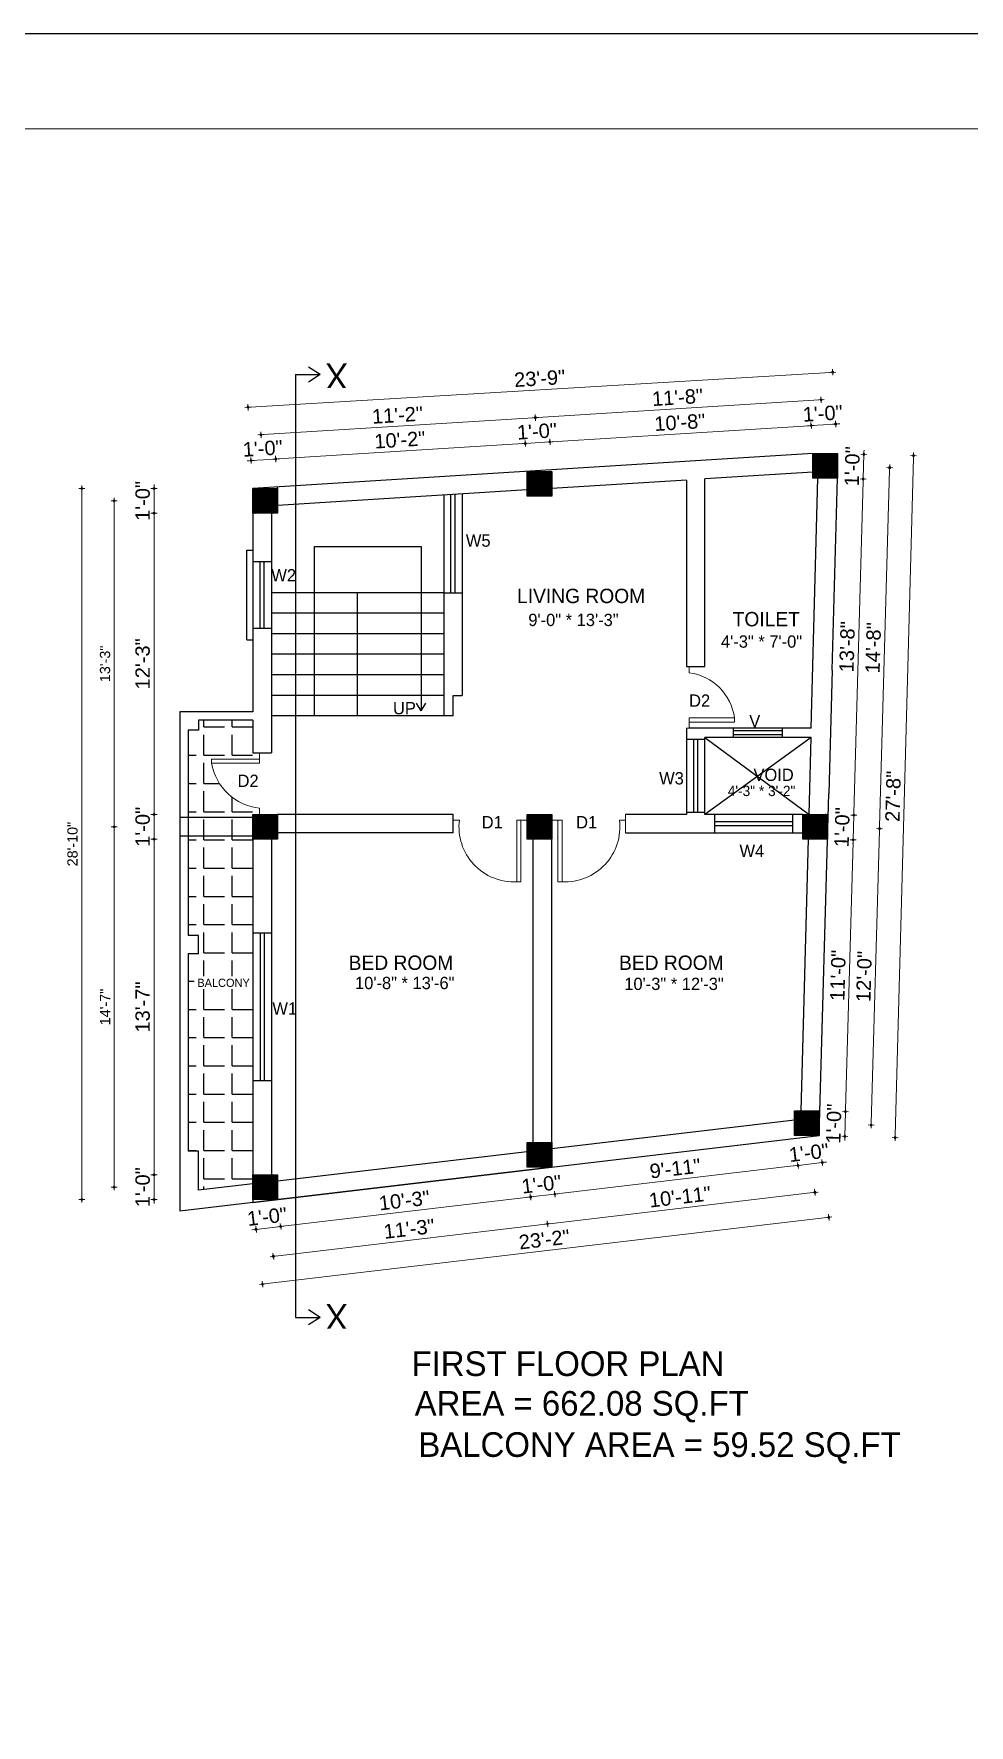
# Model space of a CAD drawing. Header units: inches. Extents: x 10143 to 33197, y -150 to 3760.
# Drawn here: x 30317 to 30773, y 1274 to 2098 of the extents above; entities that cross this region are included whole.
import ezdxf
from ezdxf.enums import TextEntityAlignment as Align

# ---------------------------------------------------------------- set-up
doc = ezdxf.new("R2010")
doc.units = ezdxf.units.IN
doc.header["$LTSCALE"] = 0.5
doc.header["$MEASUREMENT"] = 0
doc.header["$PDMODE"] = 66
for name, color, linetype, lineweight in [('0.13', 2, 'Continuous', 13), ('DW TEXT', 92, 'Continuous', 15), ('ELE1', 3, 'Continuous', 9), ('ELEVATION', 85, 'Continuous', 9), ('hatch', 9, 'Continuous', 0), ('Toilet', 7, 'Continuous', 25)]:
    doc.layers.add(name, color=color, linetype=linetype, lineweight=lineweight)
doc.styles.add('CEN', font='GOTHIC.TTF')
doc.styles.get("Standard").update_dxf_attribs({"font": 'arial.ttf'})
doc.dimstyles.new('S8', dxfattribs={"dimtxt": 5, "dimasz": 1, "dimexe": 6, "dimexo": 18, "dimgap": 1.9375, "dimtad": 1, "dimdec": 0, "dimzin": 3, "dimdsep": 46, "dimlunit": 4, "dimtxsty": 'Standard', "dimblk": 'dot 2', "dimcen": 12, "dimse1": 1, "dimse2": 1, "dimclrd": 1, "dimclre": 1, "dimclrt": 256, "dimadec": 0, "dimazin": 0, "dimtfac": 0.75, "dimtdec": 0, "dimtix": 1, "dimtmove": 1, "dimatfit": 3, "dimldrblk": 'DOT', "dimfxl": 1, "dimtolj": 1, "dimtzin": 0, "dimlwd": 9, "dimlwe": 9, "dimarcsym": 0})
pattern_1 = [(135, (30682.66515, -1856.22724), (-0.0883883476, -0.0883883476), [])]

# ---------------------------------------------------------------- blocks, each defined once
blk = doc.blocks.new('dot1')
at = {"layer": 'hatch'}
h = blk.add_hatch(color=256, dxfattribs=at)
edge = h.paths.add_edge_path()
edge.add_arc((0, 0), 1, 0, 360)
for p, q in [((3, 0), (-3, 0)), ((0, 3), (0, -3))]:
    blk.add_line(p, q, dxfattribs=at)
blk.add_circle((0, 0), 1, dxfattribs=at)
blk = doc.blocks.new('dot 2')
at = {"layer": 'hatch', "xscale": 0.5, "yscale": 0.5, "zscale": 0.5}
blk.add_blockref('dot1', (0, 0), dxfattribs=at)
blk = doc.blocks.new('*D2236')
at = {"layer": 'Defpoints', "color": 0, "transparency": 16777216}
for p in [(30423.82, 1528.5), (30435.82, 1529.92), (30437.36, 1516.8)]:
    blk.add_point(p, dxfattribs=at)
at = {"layer": 'Toilet', "color": 1, "lineweight": 9, "transparency": 16777216}
for p, q in [((30425.36, 1515.39), (30437.36, 1516.8)), ((30438.36, 1516.92), (30439.35, 1517.04)), ((30424.37, 1515.27), (30423.38, 1515.15))]:
    blk.add_line(p, q, dxfattribs=at)
for p, rotation in [((30425.36, 1515.39), 6.727351048226113), ((30437.36, 1516.8), 186.7273510482261)]:
    blk.add_blockref('dot 2', p, dxfattribs=dict(at, rotation=rotation))
at = {"layer": 'Toilet', "transparency": 16777216, "insert": (30430.72, 1521.57), "char_height": 7, "attachment_point": 5, "rotation": 6.72735}
blk.add_mtext('\\A1;1\'-0"', dxfattribs=at)
blk = doc.blocks.new('_Dot')
at = {"color": 0, "linetype": 'ByBlock', "lineweight": -2}
blk.add_line((-0.5, 0), (-1, 0), dxfattribs=at)
at = {"color": 0, "linetype": 'ByBlock', "const_width": 0.5}
blk.add_lwpolyline([(-0.25, 0, 1), (0.25, 0, 1)], format="xyb", close=True, dxfattribs=at)
blk = doc.blocks.new('*D2237')
at = {"layer": 'Defpoints', "color": 0, "transparency": 16777216}
for p in [(30557.44, 1545.68), (30435.82, 1529.92), (30559.15, 1531.17)]:
    blk.add_point(p, dxfattribs=at)
at = {"layer": 'Toilet', "color": 1, "lineweight": 9, "transparency": 16777216}
blk.add_line((30438.36, 1516.92), (30558.16, 1531.05), dxfattribs=at)
for p, rotation in [((30559.15, 1531.17), 6.72735104825321), ((30437.36, 1516.8), 186.7273510482532)]:
    blk.add_blockref('dot 2', p, dxfattribs=dict(at, rotation=rotation))
at = {"layer": 'Toilet', "transparency": 16777216, "insert": (30497.61, 1529.46), "char_height": 7, "attachment_point": 5, "rotation": 6.72735}
blk.add_mtext('\\A1;10\'-3"', dxfattribs=at)
blk = doc.blocks.new('*D2238')
at = {"layer": 'Defpoints', "color": 0, "transparency": 16777216}
for p in [(30557.44, 1545.68), (30569.44, 1545.68), (30570.98, 1532.56)]:
    blk.add_point(p, dxfattribs=at)
at = {"layer": 'Toilet', "color": 1, "lineweight": 9, "transparency": 16777216}
for p, q in [((30559.15, 1531.17), (30570.98, 1532.56)), ((30571.98, 1532.68), (30572.97, 1532.8)), ((30558.16, 1531.05), (30557.16, 1530.93))]:
    blk.add_line(p, q, dxfattribs=at)
for p, rotation in [((30559.15, 1531.17), 6.727351048253212), ((30570.98, 1532.56), 186.7273510482532)]:
    blk.add_blockref('dot 2', p, dxfattribs=dict(at, rotation=rotation))
at = {"layer": 'Toilet', "transparency": 16777216, "insert": (30564.42, 1537.34), "char_height": 7, "attachment_point": 5, "rotation": 6.72735}
blk.add_mtext('\\A1;1\'-0"', dxfattribs=at)
blk = doc.blocks.new('*D2239')
at = {"layer": 'Defpoints', "color": 0, "transparency": 16777216}
for p in [(30687.72, 1561.05), (30569.44, 1545.68), (30689.43, 1546.54)]:
    blk.add_point(p, dxfattribs=at)
at = {"layer": 'Toilet', "color": 1, "lineweight": 9, "transparency": 16777216}
blk.add_line((30571.98, 1532.68), (30688.43, 1546.42), dxfattribs=at)
for p, rotation in [((30689.43, 1546.54), 6.72735104825321), ((30570.98, 1532.56), 186.7273510482532)]:
    blk.add_blockref('dot 2', p, dxfattribs=dict(at, rotation=rotation))
at = {"layer": 'Toilet', "transparency": 16777216, "insert": (30629.56, 1545.02), "char_height": 7, "attachment_point": 5, "rotation": 6.72735}
blk.add_mtext('\\A1;9\'-11"', dxfattribs=at)
blk = doc.blocks.new('*D2240')
at = {"layer": 'Defpoints', "color": 0, "transparency": 16777216}
for p in [(30687.72, 1561.05), (30699.72, 1561.05), (30701.26, 1547.93)]:
    blk.add_point(p, dxfattribs=at)
at = {"layer": 'Toilet', "color": 1, "lineweight": 9, "transparency": 16777216}
for p, q in [((30688.43, 1546.42), (30687.44, 1546.3)), ((30689.43, 1546.54), (30701.26, 1547.93)), ((30702.26, 1548.05), (30703.25, 1548.17))]:
    blk.add_line(p, q, dxfattribs=at)
for p, rotation in [((30701.26, 1547.93), 186.7273510482532), ((30689.43, 1546.54), 6.727351048253212)]:
    blk.add_blockref('dot 2', p, dxfattribs=dict(at, rotation=rotation))
at = {"layer": 'Toilet', "transparency": 16777216, "insert": (30694.7, 1552.71), "char_height": 7, "attachment_point": 5, "rotation": 6.72735}
blk.add_mtext('\\A1;1\'-0"', dxfattribs=at)
blk = doc.blocks.new('*D2241')
at = {"layer": 'Defpoints', "color": 0, "transparency": 16777216}
for p in [(30693.72, 1567.05), (30563.44, 1551.68), (30567.41, 1518.04)]:
    blk.add_point(p, dxfattribs=at)
at = {"layer": 'Toilet', "color": 1, "lineweight": 9, "transparency": 16777216}
blk.add_line((30696.69, 1533.29), (30568.4, 1518.15), dxfattribs=at)
for p, rotation in [((30697.68, 1533.4), 6.727351048225874), ((30567.41, 1518.04), 186.7273510482259)]:
    blk.add_blockref('dot 2', p, dxfattribs=dict(at, rotation=rotation))
at = {"layer": 'Toilet', "transparency": 16777216, "insert": (30631.9, 1531.19), "char_height": 7, "attachment_point": 5, "rotation": 6.72735}
blk.add_mtext('\\A1;10\'-11"', dxfattribs=at)
blk = doc.blocks.new('*D2242')
at = {"layer": 'Defpoints', "color": 0, "transparency": 16777216}
for p in [(30563.44, 1551.68), (30429.82, 1535.92), (30433.78, 1502.27)]:
    blk.add_point(p, dxfattribs=at)
at = {"layer": 'Toilet', "color": 1, "lineweight": 9, "transparency": 16777216}
blk.add_line((30566.41, 1517.92), (30434.78, 1502.39), dxfattribs=at)
for p, rotation in [((30567.41, 1518.04), 6.727351048253292), ((30433.78, 1502.27), 186.7273510482532)]:
    blk.add_blockref('dot 2', p, dxfattribs=dict(at, rotation=rotation))
at = {"layer": 'Toilet', "transparency": 16777216, "insert": (30499.95, 1515.63), "char_height": 7, "attachment_point": 5, "rotation": 6.72735}
blk.add_mtext('\\A1;11\'-3"', dxfattribs=at)
blk = doc.blocks.new('*D2243')
at = {"layer": 'Defpoints', "color": 0, "transparency": 16777216}
for p in [(30699.72, 1561.05), (30423.82, 1528.5), (30704.41, 1521.25)]:
    blk.add_point(p, dxfattribs=at)
at = {"layer": 'Toilet', "color": 1, "lineweight": 9, "transparency": 16777216}
blk.add_line((30429.5, 1488.82), (30703.42, 1521.13), dxfattribs=at)
for p, rotation in [((30704.41, 1521.25), 6.727351048225743), ((30428.51, 1488.7), 186.7273510482257)]:
    blk.add_blockref('dot 2', p, dxfattribs=dict(at, rotation=rotation))
at = {"layer": 'Toilet', "transparency": 16777216, "insert": (30565.81, 1510.45), "char_height": 7, "attachment_point": 5, "rotation": 6.72735}
blk.add_mtext('\\A1;23\'-2"', dxfattribs=at)
blk = doc.blocks.new('*D2244')
at = {"layer": 'Defpoints', "color": 0, "transparency": 16777216}
for p in [(30697.76, 1711.41), (30729.15, 1710.53), (30693.72, 1567.05)]:
    blk.add_point(p, dxfattribs=at)
at = {"layer": 'Toilet', "color": 1, "lineweight": 9, "transparency": 16777216}
blk.add_line((30725.13, 1567.17), (30729.12, 1709.53), dxfattribs=at)
for p, rotation in [((30729.15, 1710.53), 88.39404783827474), ((30725.1, 1566.17), 268.3940478382747)]:
    blk.add_blockref('dot 2', p, dxfattribs=dict(at, rotation=rotation))
at = {"layer": 'Toilet', "transparency": 16777216, "insert": (30721.61, 1638.5), "char_height": 7, "attachment_point": 5, "rotation": 88.39405}
blk.add_mtext('\\A1;12\'-0"', dxfattribs=at)
blk = doc.blocks.new('*D2245')
at = {"layer": 'Defpoints', "color": 0, "transparency": 16777216}
for p in [(30702.69, 1887.14), (30734.07, 1886.26), (30697.76, 1711.41)]:
    blk.add_point(p, dxfattribs=at)
at = {"layer": 'Toilet', "color": 1, "lineweight": 9, "transparency": 16777216}
blk.add_line((30729.17, 1711.53), (30734.04, 1885.26), dxfattribs=at)
for p, rotation in [((30734.07, 1886.26), 88.3940478382136), ((30729.15, 1710.53), 268.3940478382136)]:
    blk.add_blockref('dot 2', p, dxfattribs=dict(at, rotation=rotation))
at = {"layer": 'Toilet', "transparency": 16777216, "insert": (30726.1, 1798.55), "char_height": 7, "attachment_point": 5, "rotation": 88.39405}
blk.add_mtext('\\A1;14\'-8"', dxfattribs=at)
blk = doc.blocks.new('*D2235')
at = {"layer": 'Defpoints', "color": 0, "transparency": 16777216}
for p in [(30700.05, 1573.05), (30712.56, 1572.69), (30699.72, 1561.05)]:
    blk.add_point(p, dxfattribs=at)
at = {"layer": 'Toilet', "color": 1, "lineweight": 9, "transparency": 16777216}
for p, q in [((30712.59, 1573.69), (30712.62, 1574.69)), ((30712.23, 1560.69), (30712.56, 1572.69)), ((30712.2, 1559.69), (30712.17, 1558.7))]:
    blk.add_line(p, q, dxfattribs=at)
for p, rotation in [((30712.56, 1572.69), 268.3940478382726), ((30712.23, 1560.69), 88.39404783827257)]:
    blk.add_blockref('dot 2', p, dxfattribs=dict(at, rotation=rotation))
at = {"layer": 'Toilet', "transparency": 16777216, "insert": (30706.88, 1566.85), "char_height": 7, "attachment_point": 5, "rotation": 88.39405}
blk.add_mtext('\\A1;1\'-0"', dxfattribs=at)
blk = doc.blocks.new('*D2246')
at = {"layer": 'Defpoints', "color": 0, "transparency": 16777216}
for p in [(30703.76, 1705.41), (30716.27, 1705.06), (30700.05, 1573.05)]:
    blk.add_point(p, dxfattribs=at)
at = {"layer": 'Toilet', "color": 1, "lineweight": 9, "transparency": 16777216}
blk.add_line((30712.59, 1573.69), (30716.25, 1704.06), dxfattribs=at)
for p, rotation in [((30716.27, 1705.06), 88.3940478382136), ((30712.56, 1572.69), 268.3940478382136)]:
    blk.add_blockref('dot 2', p, dxfattribs=dict(at, rotation=rotation))
at = {"layer": 'Toilet', "transparency": 16777216, "insert": (30708.91, 1639.03), "char_height": 7, "attachment_point": 5, "rotation": 88.39405}
blk.add_mtext('\\A1;11\'-0"', dxfattribs=at)
blk = doc.blocks.new('*D2247')
at = {"layer": 'Defpoints', "color": 0, "transparency": 16777216}
for p in [(30703.76, 1717.41), (30716.61, 1717.05), (30703.76, 1705.41)]:
    blk.add_point(p, dxfattribs=at)
at = {"layer": 'Toilet', "color": 1, "lineweight": 9, "transparency": 16777216}
for p, q in [((30716.27, 1705.06), (30716.61, 1717.05)), ((30716.64, 1718.05), (30716.67, 1719.05)), ((30716.25, 1704.06), (30716.22, 1703.06))]:
    blk.add_line(p, q, dxfattribs=at)
for p, rotation in [((30716.61, 1717.05), 268.3940478382136), ((30716.27, 1705.06), 88.39404783821358)]:
    blk.add_blockref('dot 2', p, dxfattribs=dict(at, rotation=rotation))
at = {"layer": 'Toilet', "transparency": 16777216, "insert": (30710.93, 1711.21), "char_height": 7, "attachment_point": 5, "rotation": 88.39405}
blk.add_mtext('\\A1;1\'-0"', dxfattribs=at)
blk = doc.blocks.new('*D2248')
at = {"layer": 'Defpoints', "color": 0, "transparency": 16777216}
for p in [(30708.69, 1881.14), (30721.2, 1880.79), (30703.76, 1717.41)]:
    blk.add_point(p, dxfattribs=at)
at = {"layer": 'Toilet', "color": 1, "lineweight": 9, "transparency": 16777216}
blk.add_line((30716.64, 1718.05), (30721.17, 1879.79), dxfattribs=at)
for p, rotation in [((30721.2, 1880.79), 88.3940478382136), ((30716.61, 1717.05), 268.3940478382136)]:
    blk.add_blockref('dot 2', p, dxfattribs=dict(at, rotation=rotation))
at = {"layer": 'Toilet', "transparency": 16777216, "insert": (30713.39, 1799.07), "char_height": 7, "attachment_point": 5, "rotation": 88.39405}
blk.add_mtext('\\A1;13\'-8"', dxfattribs=at)
blk = doc.blocks.new('*D2249')
at = {"layer": 'Defpoints', "color": 0, "transparency": 16777216}
for p in [(30708.69, 1893.14), (30721.54, 1892.78), (30708.69, 1881.14)]:
    blk.add_point(p, dxfattribs=at)
at = {"layer": 'Toilet', "color": 1, "lineweight": 9, "transparency": 16777216}
for p, q in [((30721.56, 1893.78), (30721.59, 1894.78)), ((30721.2, 1880.79), (30721.54, 1892.78)), ((30721.17, 1879.79), (30721.14, 1878.79))]:
    blk.add_line(p, q, dxfattribs=at)
for p, rotation in [((30721.54, 1892.78), 268.3940478382136), ((30721.2, 1880.79), 88.39404783821358)]:
    blk.add_blockref('dot 2', p, dxfattribs=dict(at, rotation=rotation))
at = {"layer": 'Toilet', "transparency": 16777216, "insert": (30715.86, 1886.94), "char_height": 7, "attachment_point": 5, "rotation": 88.39405}
blk.add_mtext('\\A1;1\'-0"', dxfattribs=at)
blk = doc.blocks.new('*D2251')
at = {"layer": 'Defpoints', "color": 0, "transparency": 16777216}
for p in [(30434.96, 1890.49), (30423.82, 1876.09), (30435.82, 1876.84)]:
    blk.add_point(p, dxfattribs=at)
at = {"layer": 'Toilet', "color": 1, "lineweight": 9, "transparency": 16777216}
for p, q in [((30421.97, 1889.68), (30420.97, 1889.62)), ((30422.96, 1889.74), (30434.96, 1890.49)), ((30435.96, 1890.55), (30436.96, 1890.61))]:
    blk.add_line(p, q, dxfattribs=at)
for p, rotation in [((30422.96, 1889.74), 3.575827605927389), ((30434.96, 1890.49), 183.5758276059273)]:
    blk.add_blockref('dot 2', p, dxfattribs=dict(at, rotation=rotation))
at = {"layer": 'Toilet', "transparency": 16777216, "insert": (30428.62, 1895.62), "char_height": 7, "attachment_point": 5, "rotation": 3.57583}
blk.add_mtext('\\A1;1\'-0"', dxfattribs=at)
blk = doc.blocks.new('*D2252')
at = {"layer": 'Defpoints', "color": 0, "transparency": 16777216}
for p in [(30556.59, 1898.09), (30557.44, 1884.44), (30435.82, 1876.84)]:
    blk.add_point(p, dxfattribs=at)
at = {"layer": 'Toilet', "color": 1, "lineweight": 9, "transparency": 16777216}
blk.add_line((30435.96, 1890.55), (30555.59, 1898.03), dxfattribs=at)
for p, rotation in [((30556.59, 1898.09), 3.575827605926703), ((30434.96, 1890.49), 183.5758276059267)]:
    blk.add_blockref('dot 2', p, dxfattribs=dict(at, rotation=rotation))
at = {"layer": 'Toilet', "transparency": 16777216, "insert": (30495.43, 1899.79), "char_height": 7, "attachment_point": 5, "rotation": 3.57583}
blk.add_mtext('\\A1;10\'-2"', dxfattribs=at)
blk = doc.blocks.new('*D2253')
at = {"layer": 'Defpoints', "color": 0, "transparency": 16777216}
for p in [(30568.54, 1898.84), (30557.44, 1884.44), (30569.44, 1884.44)]:
    blk.add_point(p, dxfattribs=at)
at = {"layer": 'Toilet', "color": 1, "lineweight": 9, "transparency": 16777216}
for p, q in [((30555.59, 1898.03), (30554.59, 1897.97)), ((30556.59, 1898.09), (30568.54, 1898.84)), ((30569.54, 1898.9), (30570.53, 1898.96))]:
    blk.add_line(p, q, dxfattribs=at)
for p, rotation in [((30556.59, 1898.09), 3.57582760592667), ((30568.54, 1898.84), 183.5758276059267)]:
    blk.add_blockref('dot 2', p, dxfattribs=dict(at, rotation=rotation))
at = {"layer": 'Toilet', "transparency": 16777216, "insert": (30562.22, 1903.96), "char_height": 7, "attachment_point": 5, "rotation": 3.57583}
blk.add_mtext('\\A1;1\'-0"', dxfattribs=at)
blk = doc.blocks.new('*D2254')
at = {"layer": 'Defpoints', "color": 0, "transparency": 16777216}
for p in [(30695.84, 1906.79), (30696.69, 1893.14), (30569.44, 1884.44)]:
    blk.add_point(p, dxfattribs=at)
at = {"layer": 'Toilet', "color": 1, "lineweight": 9, "transparency": 16777216}
blk.add_line((30569.54, 1898.9), (30694.84, 1906.73), dxfattribs=at)
for p, rotation in [((30695.84, 1906.79), 3.575827605926703), ((30568.54, 1898.84), 183.5758276059267)]:
    blk.add_blockref('dot 2', p, dxfattribs=dict(at, rotation=rotation))
at = {"layer": 'Toilet', "transparency": 16777216, "insert": (30631.84, 1908.32), "char_height": 7, "attachment_point": 5, "rotation": 3.57583}
blk.add_mtext('\\A1;10\'-8"', dxfattribs=at)
blk = doc.blocks.new('*D2255')
at = {"layer": 'Defpoints', "color": 0, "transparency": 16777216}
for p in [(30707.79, 1907.54), (30696.69, 1893.14), (30708.69, 1893.14)]:
    blk.add_point(p, dxfattribs=at)
at = {"layer": 'Toilet', "color": 1, "lineweight": 9, "transparency": 16777216}
for p, q in [((30694.84, 1906.73), (30693.84, 1906.67)), ((30695.84, 1906.79), (30707.79, 1907.54)), ((30708.79, 1907.6), (30709.79, 1907.66))]:
    blk.add_line(p, q, dxfattribs=at)
for p, rotation in [((30695.84, 1906.79), 3.57582760592667), ((30707.79, 1907.54), 183.5758276059267)]:
    blk.add_blockref('dot 2', p, dxfattribs=dict(at, rotation=rotation))
at = {"layer": 'Toilet', "transparency": 16777216, "insert": (30701.47, 1912.67), "char_height": 7, "attachment_point": 5, "rotation": 3.57583}
blk.add_mtext('\\A1;1\'-0"', dxfattribs=at)
blk = doc.blocks.new('*D2256')
at = {"layer": 'Defpoints', "color": 0, "transparency": 16777216}
for p in [(30561.43, 1910.65), (30702.69, 1887.14), (30563.44, 1878.44)]:
    blk.add_point(p, dxfattribs=at)
at = {"layer": 'Toilet', "color": 1, "lineweight": 9, "transparency": 16777216}
blk.add_line((30699.68, 1919.29), (30562.42, 1910.71), dxfattribs=at)
for p, rotation in [((30700.68, 1919.35), 3.575843646370442), ((30561.43, 1910.65), 183.5758436463704)]:
    blk.add_blockref('dot 2', p, dxfattribs=dict(at, rotation=rotation))
at = {"layer": 'Toilet', "transparency": 16777216, "insert": (30630.71, 1920.5), "char_height": 7, "attachment_point": 5, "rotation": 3.57584}
blk.add_mtext('\\A1;11\'-8"', dxfattribs=at)
blk = doc.blocks.new('*D2257')
at = {"layer": 'Defpoints', "color": 0, "transparency": 16777216}
for p in [(30427.8, 1902.3), (30563.44, 1878.44), (30429.82, 1870.09)]:
    blk.add_point(p, dxfattribs=at)
at = {"layer": 'Toilet', "color": 1, "lineweight": 9, "transparency": 16777216}
blk.add_line((30560.43, 1910.59), (30428.8, 1902.36), dxfattribs=at)
for p, rotation in [((30561.43, 1910.65), 3.575843646351018), ((30427.8, 1902.3), 183.5758436463511)]:
    blk.add_blockref('dot 2', p, dxfattribs=dict(at, rotation=rotation))
at = {"layer": 'Toilet', "transparency": 16777216, "insert": (30494.27, 1911.92), "char_height": 7, "attachment_point": 5, "rotation": 3.57584}
blk.add_mtext('\\A1;11\'-2"', dxfattribs=at)
blk = doc.blocks.new('*D2258')
at = {"layer": 'Defpoints', "color": 0, "transparency": 16777216}
for p in [(30421.45, 1915.7), (30708.69, 1893.14), (30423.82, 1876.09)]:
    blk.add_point(p, dxfattribs=at)
at = {"layer": 'Toilet', "color": 1, "lineweight": 9, "transparency": 16777216}
blk.add_line((30705.32, 1932.69), (30422.44, 1915.76), dxfattribs=at)
for p, rotation in [((30706.32, 1932.75), 3.425574687814992), ((30421.45, 1915.7), 183.425574687815)]:
    blk.add_blockref('dot 2', p, dxfattribs=dict(at, rotation=rotation))
at = {"layer": 'Toilet', "transparency": 16777216, "insert": (30563.55, 1929.73), "char_height": 7, "attachment_point": 5, "rotation": 3.42557}
blk.add_mtext('\\A1;23\'-9"', dxfattribs=at)
blk = doc.blocks.new('*D2259')
at = {"layer": 'Defpoints', "color": 0, "transparency": 16777216}
for p in [(30423.82, 1876.09), (30375.65, 1864.09), (30423.82, 1864.09)]:
    blk.add_point(p, dxfattribs=at)
at = {"layer": 'Toilet', "color": 1, "lineweight": 9, "transparency": 16777216}
for p, q in [((30375.65, 1877.09), (30375.65, 1878.09)), ((30375.65, 1876.09), (30375.65, 1864.09)), ((30375.65, 1863.09), (30375.65, 1862.09))]:
    blk.add_line(p, q, dxfattribs=at)
for p, rotation in [((30375.65, 1876.09), 270), ((30375.65, 1864.09), 90)]:
    blk.add_blockref('dot 2', p, dxfattribs=dict(at, rotation=rotation))
at = {"layer": 'Toilet', "transparency": 16777216, "insert": (30370.14, 1870.09), "char_height": 7, "attachment_point": 5, "rotation": 90}
blk.add_mtext('\\A1;1\'-0"', dxfattribs=at)
blk = doc.blocks.new('*D2260')
at = {"layer": 'Defpoints', "color": 0, "transparency": 16777216}
for p in [(30423.82, 1864.09), (30375.65, 1717.41), (30423.82, 1717.41)]:
    blk.add_point(p, dxfattribs=at)
at = {"layer": 'Toilet', "color": 1, "lineweight": 9, "transparency": 16777216}
blk.add_line((30375.65, 1863.09), (30375.65, 1718.41), dxfattribs=at)
for p, rotation in [((30375.65, 1864.09), 90), ((30375.65, 1717.41), 270)]:
    blk.add_blockref('dot 2', p, dxfattribs=dict(at, rotation=rotation))
at = {"layer": 'Toilet', "transparency": 16777216, "insert": (30370.13, 1790.75), "char_height": 7, "attachment_point": 5, "rotation": 90}
blk.add_mtext('\\A1;12\'-3"', dxfattribs=at)
blk = doc.blocks.new('*D2261')
at = {"layer": 'Defpoints', "color": 0, "transparency": 16777216}
for p in [(30423.82, 1717.41), (30375.65, 1705.41), (30423.82, 1705.41)]:
    blk.add_point(p, dxfattribs=at)
at = {"layer": 'Toilet', "color": 1, "lineweight": 9, "transparency": 16777216}
for p, q in [((30375.65, 1718.41), (30375.65, 1719.41)), ((30375.65, 1717.41), (30375.65, 1705.41)), ((30375.65, 1704.41), (30375.65, 1703.41))]:
    blk.add_line(p, q, dxfattribs=at)
for p, rotation in [((30375.65, 1717.41), 270), ((30375.65, 1705.41), 90)]:
    blk.add_blockref('dot 2', p, dxfattribs=dict(at, rotation=rotation))
at = {"layer": 'Toilet', "transparency": 16777216, "insert": (30370.14, 1711.41), "char_height": 7, "attachment_point": 5, "rotation": 90}
blk.add_mtext('\\A1;1\'-0"', dxfattribs=at)
blk = doc.blocks.new('*D2262')
at = {"layer": 'Defpoints', "color": 0, "transparency": 16777216}
for p in [(30423.82, 1705.41), (30375.65, 1541.92), (30423.82, 1541.92)]:
    blk.add_point(p, dxfattribs=at)
at = {"layer": 'Toilet', "color": 1, "lineweight": 9, "transparency": 16777216}
blk.add_line((30375.65, 1704.41), (30375.65, 1542.92), dxfattribs=at)
for p, rotation in [((30375.65, 1705.41), 90), ((30375.65, 1541.92), 270)]:
    blk.add_blockref('dot 2', p, dxfattribs=dict(at, rotation=rotation))
at = {"layer": 'Toilet', "transparency": 16777216, "insert": (30370.13, 1623.66), "char_height": 7, "attachment_point": 5, "rotation": 90}
blk.add_mtext('\\A1;13\'-7"', dxfattribs=at)
blk = doc.blocks.new('*D2263')
at = {"layer": 'Defpoints', "color": 0, "transparency": 16777216}
for p in [(30423.82, 1541.92), (30375.65, 1529.92), (30423.82, 1529.92)]:
    blk.add_point(p, dxfattribs=at)
at = {"layer": 'Toilet', "color": 1, "lineweight": 9, "transparency": 16777216}
for p, q in [((30375.65, 1542.92), (30375.65, 1543.92)), ((30375.65, 1541.92), (30375.65, 1529.92)), ((30375.65, 1528.92), (30375.65, 1527.92))]:
    blk.add_line(p, q, dxfattribs=at)
for p, rotation in [((30375.65, 1541.92), 270), ((30375.65, 1529.92), 90)]:
    blk.add_blockref('dot 2', p, dxfattribs=dict(at, rotation=rotation))
at = {"layer": 'Toilet', "transparency": 16777216, "insert": (30370.14, 1535.92), "char_height": 7, "attachment_point": 5, "rotation": 90}
blk.add_mtext('\\A1;1\'-0"', dxfattribs=at)
blk = doc.blocks.new('*D2266')
at = {"layer": 'Defpoints', "color": 0, "transparency": 16777216}
for p in [(30423.82, 1876.09), (30340.43, 1529.92), (30423.82, 1529.92)]:
    blk.add_point(p, dxfattribs=at)
at = {"layer": 'Toilet', "color": 1, "lineweight": 9, "transparency": 16777216}
blk.add_line((30340.43, 1875.09), (30340.43, 1530.92), dxfattribs=at)
for p, rotation in [((30340.43, 1876.09), 90), ((30340.43, 1529.92), 270)]:
    blk.add_blockref('dot 2', p, dxfattribs=dict(at, rotation=rotation))
at = {"layer": 'Toilet', "transparency": 16777216, "insert": (30335.94, 1703), "char_height": 5, "attachment_point": 5, "rotation": 90}
blk.add_mtext('\\A1;28\'-10"', dxfattribs=at)

msp = doc.modelspace()

# ---------------------------------------------------------------- hatches: boundary and pattern name
at = {"layer": 'Toilet'}
h = msp.add_hatch(dxfattribs=at)
h.set_pattern_fill('ANSI31', color=256, angle=90)
h.set_pattern_definition(pattern_1)
h.paths.add_polyline_path([(30708.69, 1893.14), (30696.69, 1893.14), (30696.69, 1893.14), (30696.69, 1881.14), (30708.69, 1881.14)])
h = msp.add_hatch(dxfattribs=at)
h.set_pattern_fill('ANSI31', color=256, angle=90)
h.set_pattern_definition(pattern_1)
h.paths.add_polyline_path([(30423.82, 1541.92), (30423.82, 1529.92), (30435.82, 1529.92), (30435.82, 1541.92)])
h.paths.add_polyline_path([(30423.82, 1705.41), (30435.82, 1705.41), (30435.82, 1717.41), (30423.82, 1717.41)])
h.paths.add_polyline_path([(30435.82, 1864.09), (30435.82, 1876.09), (30423.82, 1876.09), (30423.82, 1864.09)])
h.paths.add_polyline_path([(30569.44, 1872.44), (30569.44, 1884.44), (30557.44, 1884.44), (30557.44, 1872.44)])
h.paths.add_polyline_path([(30691.76, 1717.41), (30691.76, 1705.41), (30703.76, 1705.41), (30703.76, 1717.41)])
h.paths.add_polyline_path([(30687.72, 1561.05), (30699.72, 1561.05), (30699.72, 1573.05), (30687.72, 1573.05)])
h.paths.add_polyline_path([(30569.44, 1557.68), (30557.44, 1557.68), (30557.44, 1545.68), (30569.44, 1545.68)])
h.paths.add_polyline_path([(30569.44, 1705.41), (30569.44, 1717.41), (30557.44, 1717.41), (30557.44, 1705.41)])
h = msp.add_hatch(dxfattribs=at)
h.set_pattern_fill('ANGLE', color=256, scale=50)
h.set_pattern_definition([(0, (8372.432, 0), (0, 13.75), [10, -3.75]), (90, (8372.432, 0), (-13.75, 8e-16), [10, -3.75])])
edge = h.paths.add_edge_path()
edge.add_line((30423.82, 1717.41), (30427.07, 1717.41))
edge.add_line((30427.07, 1717.41), (30427.07, 1720.41))
edge.add_arc((30430.13, 1747.14), 26.9, 190.12311, 263.4705, ccw=False)
edge.add_line((30403.65, 1742.41), (30403.65, 1744.41))
edge.add_line((30403.65, 1744.41), (30427.07, 1744.41))
edge.add_line((30427.07, 1744.41), (30427.07, 1747.41))
edge.add_line((30427.07, 1747.41), (30424.32, 1747.41))
edge.add_line((30424.32, 1747.41), (30423.82, 1747.41))
edge.add_line((30423.82, 1747.41), (30423.82, 1763.41))
edge.add_line((30423.82, 1763.41), (30397.25, 1763.41))
edge.add_line((30397.25, 1763.41), (30397.25, 1758.41))
edge.add_line((30397.25, 1758.41), (30392.25, 1758.41))
edge.add_line((30392.25, 1758.41), (30392.25, 1658.5))
edge.add_line((30392.25, 1658.5), (30397.25, 1658.5))
edge.add_line((30397.25, 1658.5), (30397.25, 1649.5))
edge.add_line((30397.25, 1649.5), (30392.25, 1649.5))
edge.add_line((30392.25, 1649.5), (30392.25, 1553.5))
edge.add_line((30392.25, 1553.5), (30397.25, 1553.5))
edge.add_line((30397.25, 1553.5), (30397.25, 1534.43))
edge.add_line((30397.25, 1534.43), (30423.82, 1537.5))
edge.add_line((30423.82, 1537.5), (30423.82, 1541.92))
edge.add_line((30423.82, 1541.92), (30423.82, 1717.41))
h.paths.add_polyline_path([(30395.13, 1632.29), (30423.91, 1632.29), (30423.91, 1638.6), (30395.13, 1638.6)], flags=16)

# ---------------------------------------------------------------- linework, layer by layer
at = {"layer": '0.13', "color": 0, "ltscale": 0.5}
for p, q in [((30639.11, 1789.41), (30635.11, 1789.41)), ((30639.11, 1759.41), (30635.11, 1759.41)), ((30424.32, 1747.41), (30428.32, 1747.41)), ((30424.32, 1717.41), (30428.32, 1717.41)), ((30557.44, 1717.41), (30557.44, 1713.41)), ((30569.44, 1717.41), (30569.44, 1713.41)), ((30605.44, 1717.41), (30605.44, 1708.41))]:
    msp.add_line(p, q, dxfattribs=at)
at = {"layer": 'Defpoints'}
msp.add_lwpolyline([(32105.39, 2097.54), (28927.79, 2097.54), (28927.79, -150.43), (32105.39, -150.43)], close=True, dxfattribs=at)
at = {"layer": 'ELE1'}
msp.add_lwpolyline([(28974.1, 2051.22), (32059.07, 2051.22), (32059.07, -104.11), (28974.1, -104.11)], close=True, dxfattribs=at)
at = {"layer": 'ELEVATION', "color": 146, "ltscale": 0.25, "true_color": 0x105689}
for p, q in [((30636.35, 1786.41), (30636.35, 1789.41)), ((30658.44, 1764.41), (30636.35, 1764.41)), ((30636.35, 1764.41), (30636.35, 1762.41)), ((30658.44, 1762.41), (30658.44, 1764.41)), ((30636.35, 1759.41), (30636.35, 1762.41)), ((30636.35, 1762.41), (30658.44, 1762.41)), ((30427.07, 1747.41), (30427.07, 1744.41)), ((30427.07, 1744.41), (30403.65, 1744.41)), ((30403.65, 1744.41), (30403.65, 1742.41)), ((30403.65, 1742.41), (30427.07, 1742.41)), ((30427.07, 1742.41), (30427.07, 1744.41)), ((30427.07, 1720.41), (30427.07, 1717.41)), ((30521.44, 1714.65), (30524.44, 1714.65)), ((30552.44, 1684.65), (30552.44, 1714.65)), ((30552.44, 1714.65), (30554.44, 1714.65)), ((30557.44, 1714.65), (30554.44, 1714.65)), ((30554.44, 1714.65), (30554.44, 1684.65)), ((30569.44, 1714.65), (30572.44, 1714.65)), ((30572.44, 1714.65), (30572.44, 1684.65)), ((30574.44, 1714.65), (30572.44, 1714.65)), ((30574.44, 1684.65), (30574.44, 1714.65)), ((30605.44, 1714.65), (30602.44, 1714.65)), ((30554.44, 1684.65), (30552.44, 1684.65)), ((30572.44, 1684.65), (30574.44, 1684.65))]:
    msp.add_line(p, q, dxfattribs=at)
for centre, radius, start, end in [((30633.18, 1761.13), 25.48, 7.39655, 82.84168), ((30430.13, 1747.14), 26.9, 190.12311, 263.4705), ((30550.99, 1711.36), 26.75, 172.93802, 273.11211), ((30575.89, 1711.36), 26.75, 266.88789, 7.06198)]:
    msp.add_arc(centre, radius, start, end, dxfattribs=at)
at = {"layer": 'Toilet'}
for p, q in [((30444.57, 1931.58), (30444.57, 1472.54)), ((30444.57, 1931.58), (30456.57, 1931.58)), ((30456.57, 1931.58), (30450.9, 1935.28)), ((30456.57, 1931.58), (30450.9, 1927.88)), ((30696.69, 1893.14), (30423.82, 1876.09)), ((30635.11, 1880.28), (30569.44, 1876.17)), ((30635.11, 1880.28), (30635.11, 1789.41)), ((30696.69, 1884.12), (30644.11, 1880.84)), ((30644.11, 1789.41), (30644.11, 1880.84)), ((30695.9, 1759.41), (30699.08, 1881.14)), ((30706.07, 1787.68), (30708.69, 1881.14)), ((30423.82, 1876.09), (30423.82, 1767.41)), ((30435.82, 1876.09), (30435.82, 1876.84)), ((30557.44, 1875.42), (30435.82, 1867.82)), ((30516.82, 1872.88), (30516.82, 1765.41)), ((30520.32, 1825.41), (30520.32, 1873.07)), ((30522.32, 1825.41), (30522.32, 1873.26)), ((30525.82, 1873.45), (30525.82, 1775.41)), ((30432.82, 1864.09), (30432.82, 1747.41)), ((30420.82, 1802.41), (30420.82, 1846.09)), ((30420.82, 1846.09), (30423.82, 1846.09)), ((30453.82, 1765.41), (30453.82, 1847.83)), ((30453.82, 1847.83), (30505.82, 1847.83)), ((30505.82, 1847.83), (30505.82, 1767.8)), ((30423.82, 1840.59), (30432.82, 1840.59)), ((30427.32, 1807.91), (30427.32, 1840.59)), ((30429.32, 1807.91), (30429.32, 1840.59)), ((30474.82, 1825.41), (30432.82, 1825.41)), ((30474.82, 1765.41), (30474.82, 1825.41)), ((30516.82, 1825.41), (30474.82, 1825.41)), ((30474.82, 1765.41), (30474.82, 1825.41)), ((30516.82, 1825.41), (30525.82, 1825.41)), ((30474.82, 1815.41), (30432.82, 1815.41)), ((30516.82, 1815.41), (30474.82, 1815.41)), ((30432.82, 1807.91), (30423.82, 1807.91)), ((30474.82, 1805.41), (30432.82, 1805.41)), ((30516.82, 1805.41), (30474.82, 1805.41)), ((30420.82, 1802.41), (30423.82, 1802.41)), ((30474.82, 1795.41), (30432.82, 1795.41)), ((30516.82, 1795.41), (30474.82, 1795.41)), ((30635.11, 1789.41), (30644.11, 1789.41)), ((30706.07, 1787.68), (30704.39, 1727.68)), ((30474.82, 1785.41), (30432.82, 1785.41)), ((30516.82, 1785.41), (30474.82, 1785.41)), ((30474.82, 1775.41), (30432.82, 1775.41)), ((30516.82, 1775.41), (30474.82, 1775.41)), ((30505.82, 1767.8), (30503.56, 1771.68)), ((30505.82, 1767.8), (30508.07, 1771.68)), ((30521.44, 1775.41), (30525.82, 1775.41)), ((30521.44, 1765.41), (30521.44, 1775.41)), ((30388.25, 1767.41), (30388.25, 1524.31)), ((30423.82, 1767.41), (30388.25, 1767.41)), ((30397.25, 1763.41), (30397.25, 1758.41)), ((30423.82, 1763.41), (30397.25, 1763.41)), ((30423.82, 1763.41), (30423.82, 1747.41)), ((30474.82, 1765.41), (30432.82, 1765.41)), ((30516.82, 1765.41), (30474.82, 1765.41)), ((30521.44, 1765.41), (30516.82, 1765.41)), ((30392.25, 1758.41), (30392.25, 1658.5)), ((30397.25, 1758.41), (30392.25, 1758.41)), ((30635.11, 1759.41), (30635.11, 1717.41)), ((30695.9, 1759.41), (30636.35, 1759.41)), ((30695.79, 1754.91), (30644.11, 1754.91)), ((30695.79, 1754.91), (30644.11, 1717.41)), ((30644.11, 1754.91), (30694.81, 1717.41)), ((30644.11, 1717.41), (30644.11, 1754.91)), ((30657.95, 1754.91), (30657.95, 1759.41)), ((30681.95, 1758.16), (30657.95, 1758.16)), ((30681.95, 1756.16), (30657.95, 1756.16)), ((30681.95, 1754.91), (30681.95, 1759.41)), ((30694.81, 1717.41), (30695.79, 1754.91)), ((30423.82, 1747.41), (30432.82, 1747.41)), ((30644.11, 1753.91), (30635.11, 1753.91)), ((30638.61, 1718.41), (30638.61, 1753.91)), ((30640.61, 1718.41), (30640.61, 1753.91)), ((30699.72, 1561.05), (30704.39, 1727.68)), ((30704.36, 1726.41), (30704.35, 1726.41)), ((30423.82, 1715.91), (30388.25, 1715.91)), ((30423.82, 1717.41), (30423.82, 1528.5)), ((30521.44, 1717.41), (30435.82, 1717.41)), ((30521.44, 1708.41), (30521.44, 1717.41)), ((30635.11, 1717.41), (30605.44, 1717.41)), ((30644.11, 1718.41), (30635.11, 1718.41)), ((30691.76, 1717.41), (30644.11, 1717.41)), ((30648.94, 1708.41), (30648.94, 1717.41)), ((30686.94, 1713.91), (30648.94, 1713.91)), ((30686.94, 1708.41), (30686.94, 1717.41)), ((30423.82, 1706.91), (30388.25, 1706.91)), ((30432.82, 1705.41), (30432.82, 1541.92)), ((30521.44, 1708.41), (30435.82, 1708.41)), ((30560.44, 1557.68), (30560.44, 1705.41)), ((30569.44, 1554.56), (30569.44, 1705.41)), ((30605.44, 1708.41), (30691.76, 1708.41)), ((30686.94, 1711.91), (30648.94, 1711.91)), ((30691.04, 1573.05), (30694.5, 1705.41)), ((30397.25, 1658.5), (30392.25, 1658.5)), ((30397.25, 1649.5), (30397.25, 1658.5)), ((30432.82, 1659.66), (30423.82, 1659.66)), ((30427.32, 1659.66), (30427.32, 1587.66)), ((30429.32, 1659.66), (30429.32, 1587.66)), ((30392.25, 1649.5), (30392.25, 1553.5)), ((30397.25, 1649.5), (30392.25, 1649.5)), ((30432.82, 1587.66), (30423.82, 1587.66)), ((30691.04, 1573.05), (30700.05, 1573.05)), ((30569.44, 1554.74), (30687.72, 1568.69)), ((30423.82, 1528.5), (30699.72, 1561.05)), ((30397.25, 1553.5), (30392.25, 1553.5)), ((30397.25, 1534.43), (30397.25, 1553.5)), ((30435.82, 1538.98), (30557.44, 1553.32)), ((30569.44, 1545.68), (30388.25, 1524.31)), ((30423.82, 1537.56), (30397.25, 1534.43)), ((30456.57, 1472.54), (30450.9, 1476.24)), ((30444.57, 1472.54), (30456.57, 1472.54)), ((30456.57, 1472.54), (30450.9, 1468.84))]:
    msp.add_line(p, q, dxfattribs=at)
for points in [[(30696.69, 1881.14), (30696.69, 1893.14), (30708.69, 1893.14), (30708.69, 1881.14)], [(30557.44, 1872.44), (30557.44, 1884.44), (30569.44, 1884.44), (30569.44, 1872.44)], [(30423.82, 1864.09), (30423.82, 1876.09), (30435.82, 1876.09), (30435.82, 1864.09)], [(30423.82, 1705.41), (30423.82, 1717.41), (30435.82, 1717.41), (30435.82, 1705.41)], [(30557.44, 1705.41), (30557.44, 1717.41), (30569.44, 1717.41), (30569.44, 1705.41)], [(30691.76, 1705.41), (30691.76, 1717.41), (30703.76, 1717.41), (30703.76, 1705.41)], [(30687.72, 1561.05), (30687.72, 1573.05), (30699.72, 1573.05), (30699.72, 1561.05)], [(30557.44, 1545.68), (30557.44, 1557.68), (30569.44, 1557.68), (30569.44, 1545.68)], [(30423.82, 1529.92), (30423.82, 1541.92), (30435.82, 1541.92), (30435.82, 1529.92)]]:
    msp.add_lwpolyline(points, close=True, dxfattribs=at)

# ---------------------------------------------------------------- texts
at = {"layer": 'DW TEXT', "ltscale": 0.13, "style": 'CEN'}
for p in [(30464.62, 1931.01), (30464.62, 1473.1)]:
    msp.add_text('X', height=12, rotation=180, dxfattribs=at).set_placement(p, align=Align.MIDDLE_CENTER)
for s, height, p in [('W5', 6, (30533.61, 1850.78)), ('W2', 6, (30438.83, 1833.88)), ('LIVING ROOM ', 7, (30585.05, 1823.82)), ('9\'-0" * 13\'-3"', 6, (30580.02, 1812.16)), ('TOILET', 7, (30673.98, 1812.53)), ('4\'-3" * 7\'-0"', 6, (30671.67, 1801.62)), ('UP', 6, (30497.67, 1769.19)), ('D2', 6, (30641.5, 1772.86)), ('V', 6, (30668.36, 1762.83)), ('W3', 6, (30627.78, 1735.04)), ('VOID', 6, (30677.54, 1736.72)), ('D2', 6, (30421.5, 1733.8)), ('4\'-3" * 3\'-2"', 5, (30671.67, 1728.87)), ('D1', 6, (30540.44, 1713.65)), ('D1', 6, (30586.44, 1713.65)), ('W4', 6, (30666.95, 1699.67)), ('BED ROOM', 7, (30495.97, 1645.23)), ('BED ROOM', 7, (30627.71, 1645.23)), ('BALCONY', 4, (30409.52, 1635.45)), ('10\'-8" * 13\'-6"', 6, (30497.81, 1635.36)), ('10\'-3" * 12\'-3"', 6, (30629.01, 1634.94)), ('W1', 6, (30439.34, 1622.93)), ('FIRST FLOOR PLAN', 12, (30577.34, 1450)), ('    AREA = 662.08 SQ.FT ', 12, (30577.34, 1430.66)), ('                     BALCONY AREA = 59.52 SQ.FT ', 12, (30577.34, 1410.6))]:
    msp.add_text(s, height=height, dxfattribs=at).set_placement(p, align=Align.MIDDLE_CENTER)

# ---------------------------------------------------------------- dimensions: what is measured, and where the dimension line sits
at = {"layer": 'Toilet'}
for p1, p2, distance, picture, middle in [((30708.69, 1893.14), (30423.82, 1876.09), -39.68, '*D2258', (30563.55, 1929.73)), ((30702.69, 1887.14), (30563.44, 1878.44), -32.27, '*D2256', (30630.71, 1920.5)), ((30423.82, 1876.09), (30435.82, 1876.84), 13.68, '*D2251', (30428.62, 1895.62)), ((30693.72, 1567.05), (30697.76, 1711.41), -31.39, '*D2244', (30721.61, 1638.5)), ((30699.72, 1561.05), (30700.05, 1573.05), -12.51, '*D2235', (30706.88, 1566.85)), ((30693.72, 1567.05), (30563.44, 1551.68), 33.88, '*D2241', (30631.9, 1531.19)), ((30423.82, 1528.5), (30699.72, 1561.05), -40.07, '*D2243', (30565.81, 1510.45)), ((30423.82, 1528.5), (30435.82, 1529.92), -13.2, '*D2236', (30430.72, 1521.57))]:
    dim = msp.add_aligned_dim(p1=p1, p2=p2, distance=distance, dimstyle='S8', override={"dimtxt": 7, "dimfxl": 2, "dimfxlon": 1, "dimarcsym": 1}, dxfattribs=at)
    dim.commit()
    dim.dimension.update_dxf_attribs({"geometry": picture, "text_midpoint": middle})
for base, p1, p2, angle, override, picture, middle in [((30427.8, 1902.3), (30563.44, 1878.44), (30429.82, 1870.09), 3.57584, {"dimtxt": 7, "dimfxl": 2, "dimfxlon": 1, "dimarcsym": 1}, '*D2257', (30494.27, 1911.92)), ((30695.84, 1906.79), (30569.44, 1884.44), (30696.69, 1893.14), 183.57583, {"dimtxt": 7, "dimfxl": 2, "dimfxlon": 1, "dimarcsym": 1}, '*D2254', (30631.84, 1908.32)), ((30707.79, 1907.54), (30696.69, 1893.14), (30708.69, 1893.14), 183.57583, {"dimtxt": 7, "dimfxl": 2, "dimfxlon": 1, "dimarcsym": 1}, '*D2255', (30701.47, 1912.67)), ((30556.59, 1898.09), (30435.82, 1876.84), (30557.44, 1884.44), 183.57583, {"dimtxt": 7, "dimfxl": 2, "dimfxlon": 1, "dimarcsym": 1}, '*D2252', (30495.43, 1899.79)), ((30568.54, 1898.84), (30557.44, 1884.44), (30569.44, 1884.44), 183.57583, {"dimtxt": 7, "dimfxl": 2, "dimfxlon": 1, "dimarcsym": 1}, '*D2253', (30562.22, 1903.96)), ((30721.54, 1892.78), (30708.69, 1881.14), (30708.69, 1893.14), 268.39405, {"dimtxt": 7, "dimfxl": 2, "dimfxlon": 1, "dimarcsym": 1}, '*D2249', (30715.86, 1886.94)), ((30734.07, 1886.26), (30697.76, 1711.41), (30702.69, 1887.14), 268.39405, {"dimtxt": 7, "dimfxl": 2, "dimfxlon": 1, "dimarcsym": 1}, '*D2245', (30726.1, 1798.55)), ((30375.65, 1864.09), (30423.82, 1876.09), (30423.82, 1864.09), 90, {"dimtxt": 7, "dimfxl": 2, "dimfxlon": 1, "dimarcsym": 1}, '*D2259', (30370.14, 1870.09)), ((30721.2, 1880.79), (30703.76, 1717.41), (30708.69, 1881.14), 268.39405, {"dimtxt": 7, "dimfxl": 2, "dimfxlon": 1, "dimarcsym": 1}, '*D2248', (30713.39, 1799.07)), ((30340.43, 1529.92), (30423.82, 1876.09), (30423.82, 1529.92), 90, {"dimfxl": 2, "dimfxlon": 1, "dimarcsym": 1}, '*D2266', (30335.94, 1703)), ((30375.65, 1717.41), (30423.82, 1864.09), (30423.82, 1717.41), 90, {"dimtxt": 7, "dimfxl": 2, "dimfxlon": 1, "dimarcsym": 1}, '*D2260', (30370.13, 1790.75)), ((30375.65, 1705.41), (30423.82, 1717.41), (30423.82, 1705.41), 90, {"dimtxt": 7, "dimfxl": 2, "dimfxlon": 1, "dimarcsym": 1}, '*D2261', (30370.14, 1711.41)), ((30716.61, 1717.05), (30703.76, 1705.41), (30703.76, 1717.41), 268.39405, {"dimtxt": 7, "dimfxl": 2, "dimfxlon": 1, "dimarcsym": 1}, '*D2247', (30710.93, 1711.21)), ((30375.65, 1541.92), (30423.82, 1705.41), (30423.82, 1541.92), 90, {"dimtxt": 7, "dimfxl": 2, "dimfxlon": 1, "dimarcsym": 1}, '*D2262', (30370.13, 1623.66)), ((30716.27, 1705.06), (30700.05, 1573.05), (30703.76, 1705.41), 268.39405, {"dimtxt": 7, "dimfxl": 2, "dimfxlon": 1, "dimarcsym": 1}, '*D2246', (30708.91, 1639.03)), ((30689.43, 1546.54), (30569.44, 1545.68), (30687.72, 1561.05), 186.72735, {"dimtxt": 7, "dimfxl": 2, "dimfxlon": 1, "dimarcsym": 1}, '*D2239', (30629.56, 1545.02)), ((30701.26, 1547.93), (30687.72, 1561.05), (30699.72, 1561.05), 186.72735, {"dimtxt": 7, "dimfxl": 2, "dimfxlon": 1, "dimarcsym": 1}, '*D2240', (30694.7, 1552.71)), ((30433.78, 1502.27), (30563.44, 1551.68), (30429.82, 1535.92), 6.72735, {"dimtxt": 7, "dimfxl": 2, "dimfxlon": 1, "dimarcsym": 1}, '*D2242', (30499.95, 1515.63)), ((30375.65, 1529.92), (30423.82, 1541.92), (30423.82, 1529.92), 90, {"dimtxt": 7, "dimfxl": 2, "dimfxlon": 1, "dimarcsym": 1}, '*D2263', (30370.14, 1535.92)), ((30559.15, 1531.17), (30435.82, 1529.92), (30557.44, 1545.68), 186.72735, {"dimtxt": 7, "dimfxl": 2, "dimfxlon": 1, "dimarcsym": 1}, '*D2237', (30497.61, 1529.46)), ((30570.98, 1532.56), (30557.44, 1545.68), (30569.44, 1545.68), 186.72735, {"dimtxt": 7, "dimfxl": 2, "dimfxlon": 1, "dimarcsym": 1}, '*D2238', (30564.42, 1537.34))]:
    dim = msp.add_linear_dim(base=base, p1=p1, p2=p2, angle=angle, dimstyle='S8', override=override, dxfattribs=at)
    dim.commit()
    dim.dimension.update_dxf_attribs({"geometry": picture, "text_midpoint": middle})
msp.add_aligned_dim(p1=(30699.72, 1561.05), p2=(30708.69, 1893.14), distance=-37.03, dimstyle='S8', override={"dimtxt": 7, "dimfxl": 2, "dimfxlon": 1, "dimarcsym": 1}, dxfattribs=at).render()
for base, p1, p2 in [((30356.24, 1870.09), (30429.82, 1711.41), (30429.82, 1870.09)), ((30356.24, 1711.41), (30429.82, 1535.92), (30429.82, 1711.41))]:
    msp.add_linear_dim(base=base, p1=p1, p2=p2, angle=90, dimstyle='S8', override={"dimfxl": 2, "dimfxlon": 1, "dimarcsym": 1}, dxfattribs=at).render()

doc.saveas('drawing.dxf')
